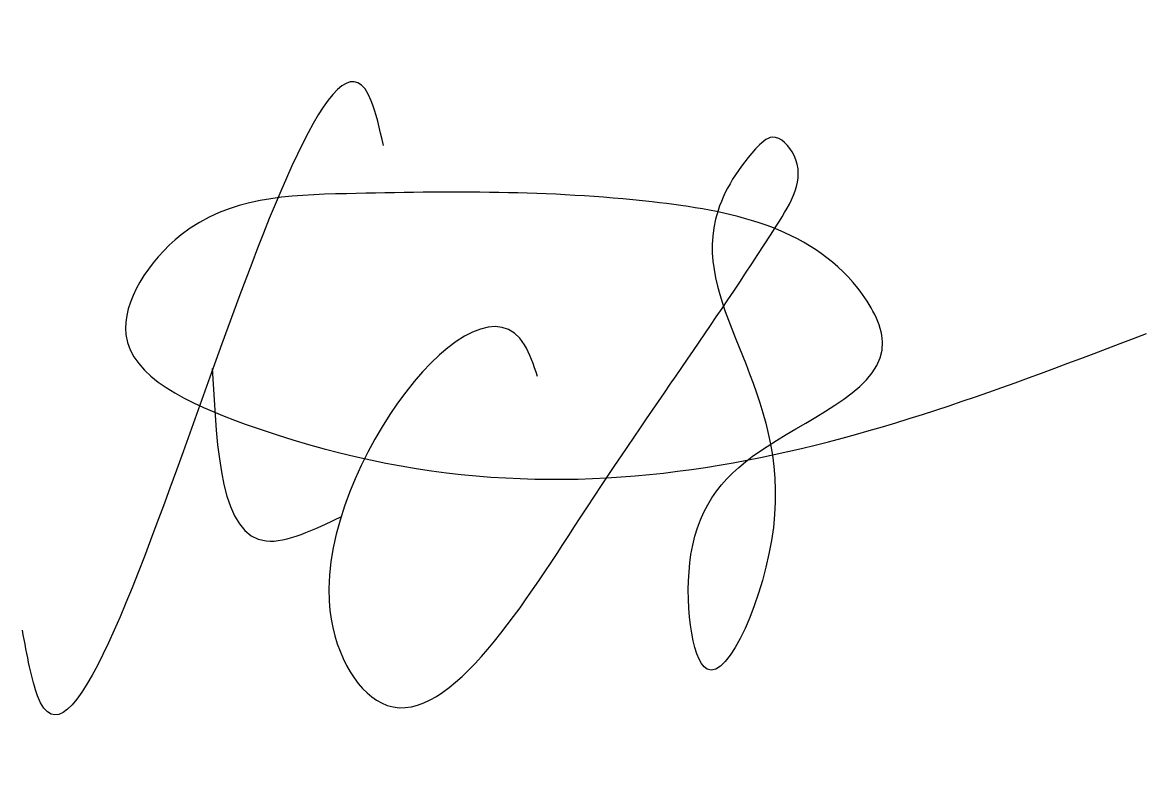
# Model space of a CAD drawing. Header units: millimetres. Extents: x -9744 to -9603, y 15469 to 15564.
import ezdxf

# ---------------------------------------------------------------- set-up
doc = ezdxf.new("R2010")
doc.units = ezdxf.units.MM

msp = doc.modelspace()

# ---------------------------------------------------------------- linework, layer by layer
at = {"color": 5}
for points in [[(-9698.75, 15548.7), (-9700.28, 15554.34), (-9720.52, 15519.67), (-9742.14, 15479.67), (-9744.03, 15487.93)], [(-9679.43, 15519.75), (-9681.05, 15523.71), (-9705.57, 15491.54), (-9699.02, 15478.79), (-9674.07, 15502.01), (-9649.43, 15538.72), (-9647.27, 15547.48), (-9649.96, 15549.76), (-9652.08, 15548.29), (-9657.11, 15539.47), (-9649.86, 15500.8), (-9658.17, 15483.05), (-9660.19, 15497.43), (-9650.65, 15510.98), (-9636.17, 15524.1), (-9639.28, 15530.83), (-9665.05, 15541.64), (-9703.41, 15542.67), (-9724.14, 15537.49), (-9731.07, 15524.99), (-9716.1, 15513.78), (-9603.06, 15525.15)], [(-9720.22, 15520.75), (-9713.45, 15499.11), (-9703.99, 15502.18)]]:
    msp.add_spline(points, degree=3, dxfattribs=at)

doc.saveas('drawing.dxf')
